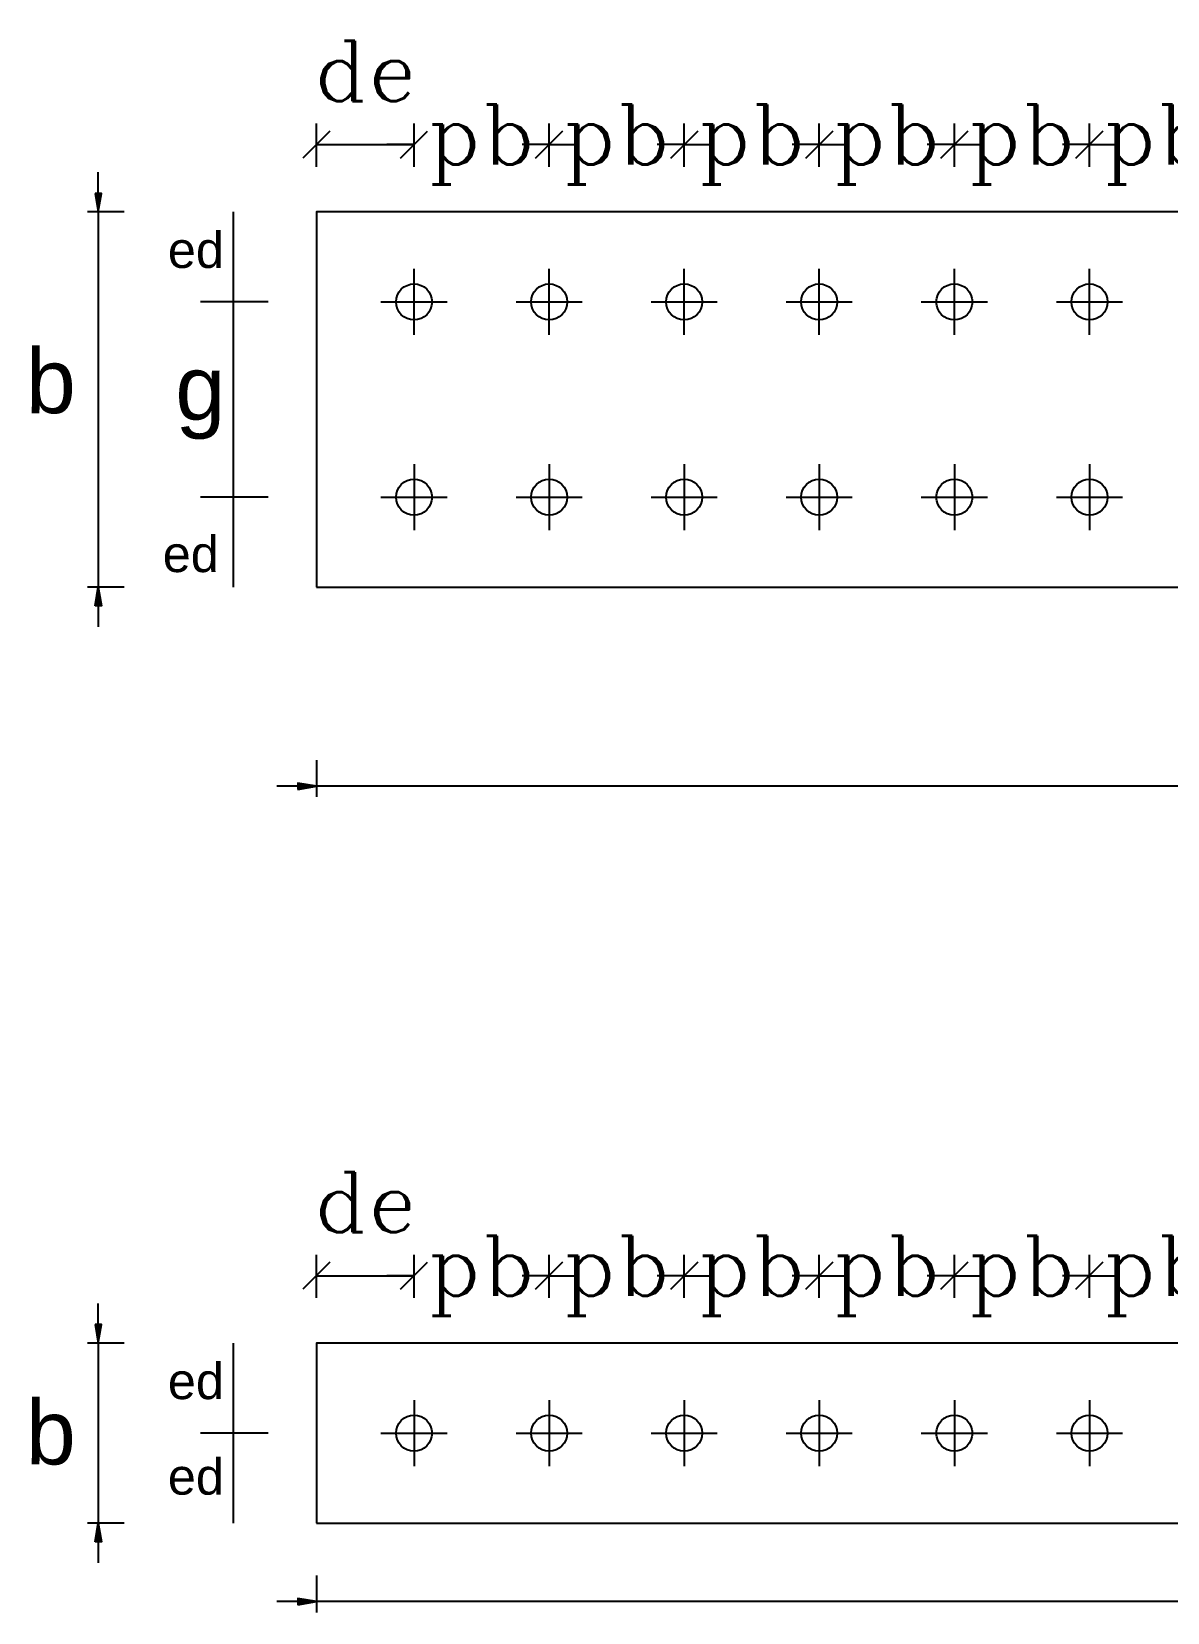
# Model space of a CAD drawing. Header units: millimetres. Extents: x 160 to 329, y 9 to 54.
# Drawn here: x 315.49 to 319.27, y 23.1 to 28.36 of the extents above; entities that cross this region are included whole.
import ezdxf

# ---------------------------------------------------------------- set-up
doc = ezdxf.new("R2010")
doc.units = ezdxf.units.MM
doc.header["$LTSCALE"] = 20
doc.linetypes.add('DASHDOT', pattern=[1, 0.5, -0.25, 0, -0.25])
doc.layers.get('Defpoints').update_dxf_attribs({"color": 255})
for name, color, linetype in [('2', 2, 'Continuous'), ('3', 3, 'Continuous'), ('4', 4, 'Continuous'), ('DIM', 7, 'Continuous')]:
    doc.layers.add(name, color=color, linetype=linetype)
doc.styles.add('PDF Arial', font='arial.ttf')
doc.styles.add('romand', font='romanc9.shx', dxfattribs={"bigfont": 'fars.shx'})
doc.dimstyles.new('Dim-1.10(mm)', dxfattribs={"dimtxt": 0.2, "dimasz": 0.09, "dimexe": 0.07, "dimexo": 0.15, "dimgap": 0.05, "dimtad": 0, "dimdec": 0, "dimlfac": 100, "dimzin": 9, "dimdsep": 46, "dimtxsty": 'romand', "dimblk": 'OBLIQUE', "dimcen": 0.05, "dimclrd": 256, "dimclre": 256, "dimclrt": 2, "dimadec": 1, "dimazin": 0, "dimtfac": 1, "dimtdec": 0, "dimtofl": 0, "dimtmove": 2, "dimatfit": 3, "dimfxl": 0.07, "dimtolj": 1, "dimtzin": 0, "dimarcsym": 0})

# ---------------------------------------------------------------- blocks, each defined once
blk = doc.blocks.new('_Oblique')
at = {"color": 0, "linetype": 'ByBlock', "lineweight": -2}
blk.add_line((-0.5, -0.5), (0.5, 0.5), dxfattribs=at)
blk = doc.blocks.new('*D126')
at = {"layer": 'Defpoints', "color": 0, "transparency": 16777216}
for p in [(319.0126, 27.9834), (318.5626, 27.7596, 0), (319.0126, 27.7596, 0)]:
    blk.add_point(p, dxfattribs=at)
at = {"layer": 'DIM', "lineweight": -2, "transparency": 16777216}
for p, q in [((318.5626, 27.9096), (318.5626, 28.0534)), ((319.0126, 27.9096), (319.0126, 28.0534)), ((318.5626, 27.9834), (318.4726, 27.9834)), ((319.0126, 27.9834), (319.1026, 27.9834))]:
    blk.add_line(p, q, dxfattribs=at)
at = {"layer": 'DIM', "lineweight": -2, "transparency": 16777216, "xscale": 0.09, "yscale": 0.09, "zscale": 0.09}
blk.add_blockref('_Oblique', (318.5626, 27.9834), dxfattribs=at)
at = {"layer": 'DIM', "lineweight": -2, "transparency": 16777216, "xscale": 0.09, "yscale": 0.09, "zscale": 0.09, "rotation": 180}
blk.add_blockref('_Oblique', (319.0126, 27.9834), dxfattribs=at)
at = {"layer": 'DIM', "color": 2, "transparency": 16777216, "insert": (318.7876, 27.9834), "char_height": 0.2, "attachment_point": 5, "style": 'romand'}
blk.add_mtext('\\A1;pb', dxfattribs=at)
blk = doc.blocks.new('*D127')
at = {"layer": 'Defpoints', "color": 0, "transparency": 16777216}
for p in [(319.4626, 27.9834), (319.0126, 27.7596, 0), (319.4626, 27.7596, 0)]:
    blk.add_point(p, dxfattribs=at)
at = {"layer": 'DIM', "lineweight": -2, "transparency": 16777216}
for p, q in [((319.0126, 27.9096), (319.0126, 28.0534)), ((319.4626, 27.9096), (319.4626, 28.0534)), ((319.0126, 27.9834), (318.9226, 27.9834)), ((319.4626, 27.9834), (319.5526, 27.9834))]:
    blk.add_line(p, q, dxfattribs=at)
at = {"layer": 'DIM', "lineweight": -2, "transparency": 16777216, "xscale": 0.09, "yscale": 0.09, "zscale": 0.09}
blk.add_blockref('_Oblique', (319.0126, 27.9834), dxfattribs=at)
at = {"layer": 'DIM', "lineweight": -2, "transparency": 16777216, "xscale": 0.09, "yscale": 0.09, "zscale": 0.09, "rotation": 180}
blk.add_blockref('_Oblique', (319.4626, 27.9834), dxfattribs=at)
at = {"layer": 'DIM', "color": 2, "transparency": 16777216, "insert": (319.2376, 27.9834), "char_height": 0.2, "attachment_point": 5, "style": 'romand'}
blk.add_mtext('\\A1;pb', dxfattribs=at)
blk = doc.blocks.new('*D130')
at = {"layer": 'Defpoints', "color": 0, "transparency": 16777216}
for p in [(318.5626, 27.9834), (318.1126, 27.7596, 0), (318.5626, 27.7596, 0)]:
    blk.add_point(p, dxfattribs=at)
at = {"layer": 'DIM', "lineweight": -2, "transparency": 16777216}
for p, q in [((318.1126, 27.9096), (318.1126, 28.0534)), ((318.5626, 27.9096), (318.5626, 28.0534)), ((318.1126, 27.9834), (318.0226, 27.9834)), ((318.5626, 27.9834), (318.6526, 27.9834))]:
    blk.add_line(p, q, dxfattribs=at)
at = {"layer": 'DIM', "lineweight": -2, "transparency": 16777216, "xscale": 0.09, "yscale": 0.09, "zscale": 0.09}
blk.add_blockref('_Oblique', (318.1126, 27.9834), dxfattribs=at)
at = {"layer": 'DIM', "lineweight": -2, "transparency": 16777216, "xscale": 0.09, "yscale": 0.09, "zscale": 0.09, "rotation": 180}
blk.add_blockref('_Oblique', (318.5626, 27.9834), dxfattribs=at)
at = {"layer": 'DIM', "color": 2, "transparency": 16777216, "insert": (318.3376, 27.9834), "char_height": 0.2, "attachment_point": 5, "style": 'romand'}
blk.add_mtext('\\A1;pb', dxfattribs=at)
blk = doc.blocks.new('*D131')
at = {"layer": 'Defpoints', "color": 0, "transparency": 16777216}
for p in [(318.1126, 27.9834), (317.6626, 27.7596, 0), (318.1126, 27.7596, 0)]:
    blk.add_point(p, dxfattribs=at)
at = {"layer": 'DIM', "lineweight": -2, "transparency": 16777216}
for p, q in [((317.6626, 27.9096), (317.6626, 28.0534)), ((318.1126, 27.9096), (318.1126, 28.0534)), ((317.6626, 27.9834), (317.5726, 27.9834)), ((318.1126, 27.9834), (318.2026, 27.9834))]:
    blk.add_line(p, q, dxfattribs=at)
at = {"layer": 'DIM', "lineweight": -2, "transparency": 16777216, "xscale": 0.09, "yscale": 0.09, "zscale": 0.09}
blk.add_blockref('_Oblique', (317.6626, 27.9834), dxfattribs=at)
at = {"layer": 'DIM', "lineweight": -2, "transparency": 16777216, "xscale": 0.09, "yscale": 0.09, "zscale": 0.09, "rotation": 180}
blk.add_blockref('_Oblique', (318.1126, 27.9834), dxfattribs=at)
at = {"layer": 'DIM', "color": 2, "transparency": 16777216, "insert": (317.8876, 27.9834), "char_height": 0.2, "attachment_point": 5, "style": 'romand'}
blk.add_mtext('\\A1;pb', dxfattribs=at)
blk = doc.blocks.new('*D132')
at = {"layer": 'Defpoints', "color": 0, "transparency": 16777216}
for p in [(317.2126, 27.9834), (316.7626, 27.7596, 0), (317.2126, 27.7596, 0)]:
    blk.add_point(p, dxfattribs=at)
at = {"layer": 'DIM', "lineweight": -2, "transparency": 16777216}
for p, q in [((316.7626, 27.9096), (316.7626, 28.0534)), ((317.2126, 27.9096), (317.2126, 28.0534)), ((316.7626, 27.9834), (316.6726, 27.9834)), ((317.2126, 27.9834), (317.3026, 27.9834))]:
    blk.add_line(p, q, dxfattribs=at)
at = {"layer": 'DIM', "lineweight": -2, "transparency": 16777216, "xscale": 0.09, "yscale": 0.09, "zscale": 0.09}
blk.add_blockref('_Oblique', (316.7626, 27.9834), dxfattribs=at)
at = {"layer": 'DIM', "lineweight": -2, "transparency": 16777216, "xscale": 0.09, "yscale": 0.09, "zscale": 0.09, "rotation": 180}
blk.add_blockref('_Oblique', (317.2126, 27.9834), dxfattribs=at)
at = {"layer": 'DIM', "color": 2, "transparency": 16777216, "insert": (316.9876, 27.9834), "char_height": 0.2, "attachment_point": 5, "style": 'romand'}
blk.add_mtext('\\A1;pb', dxfattribs=at)
blk = doc.blocks.new('*D133')
at = {"layer": 'Defpoints', "color": 0, "transparency": 16777216}
for p in [(316.7626, 27.9834), (316.4376, 27.7596), (316.7626, 27.7596, 0)]:
    blk.add_point(p, dxfattribs=at)
at = {"layer": 'DIM', "lineweight": -2, "transparency": 16777216}
for p, q in [((316.4376, 27.9096), (316.4376, 28.0534)), ((316.7626, 27.9096), (316.7626, 28.0534)), ((316.4376, 27.9834), (316.7626, 27.9834))]:
    blk.add_line(p, q, dxfattribs=at)
at = {"layer": 'DIM', "lineweight": -2, "transparency": 16777216, "xscale": 0.09, "yscale": 0.09, "zscale": 0.09, "rotation": 180}
blk.add_blockref('_Oblique', (316.4376, 27.9834), dxfattribs=at)
at = {"layer": 'DIM', "lineweight": -2, "transparency": 16777216, "xscale": 0.09, "yscale": 0.09, "zscale": 0.09}
blk.add_blockref('_Oblique', (316.7626, 27.9834), dxfattribs=at)
at = {"layer": 'DIM', "color": 2, "transparency": 16777216, "insert": (316.6001, 28.2284), "char_height": 0.2, "attachment_point": 5, "style": 'romand'}
blk.add_mtext('\\A1;de', dxfattribs=at)
blk = doc.blocks.new('*D134')
at = {"layer": 'Defpoints', "color": 0, "transparency": 16777216}
for p in [(317.6626, 27.9834), (317.2126, 27.7596, 0), (317.6626, 27.7596, 0)]:
    blk.add_point(p, dxfattribs=at)
at = {"layer": 'DIM', "lineweight": -2, "transparency": 16777216}
for p, q in [((317.2126, 27.9096), (317.2126, 28.0534)), ((317.6626, 27.9096), (317.6626, 28.0534)), ((317.2126, 27.9834), (317.1226, 27.9834)), ((317.6626, 27.9834), (317.7526, 27.9834))]:
    blk.add_line(p, q, dxfattribs=at)
at = {"layer": 'DIM', "lineweight": -2, "transparency": 16777216, "xscale": 0.09, "yscale": 0.09, "zscale": 0.09}
blk.add_blockref('_Oblique', (317.2126, 27.9834), dxfattribs=at)
at = {"layer": 'DIM', "lineweight": -2, "transparency": 16777216, "xscale": 0.09, "yscale": 0.09, "zscale": 0.09, "rotation": 180}
blk.add_blockref('_Oblique', (317.6626, 27.9834), dxfattribs=at)
at = {"layer": 'DIM', "color": 2, "transparency": 16777216, "insert": (317.4376, 27.9834), "char_height": 0.2, "attachment_point": 5, "style": 'romand'}
blk.add_mtext('\\A1;pb', dxfattribs=at)
blk = doc.blocks.new('*D143')
at = {"layer": 'Defpoints', "color": 0, "transparency": 16777216}
for p in [(319.0126, 24.2173), (318.5626, 23.9935, 0), (319.0126, 23.9935, 0)]:
    blk.add_point(p, dxfattribs=at)
at = {"layer": 'DIM', "lineweight": -2, "transparency": 16777216}
for p, q in [((318.5626, 24.1435), (318.5626, 24.2873)), ((319.0126, 24.1435), (319.0126, 24.2873)), ((318.5626, 24.2173), (318.4726, 24.2173)), ((319.0126, 24.2173), (319.1026, 24.2173))]:
    blk.add_line(p, q, dxfattribs=at)
at = {"layer": 'DIM', "lineweight": -2, "transparency": 16777216, "xscale": 0.09, "yscale": 0.09, "zscale": 0.09}
blk.add_blockref('_Oblique', (318.5626, 24.2173), dxfattribs=at)
at = {"layer": 'DIM', "lineweight": -2, "transparency": 16777216, "xscale": 0.09, "yscale": 0.09, "zscale": 0.09, "rotation": 180}
blk.add_blockref('_Oblique', (319.0126, 24.2173), dxfattribs=at)
at = {"layer": 'DIM', "color": 2, "transparency": 16777216, "insert": (318.7876, 24.2173), "char_height": 0.2, "attachment_point": 5, "style": 'romand'}
blk.add_mtext('\\A1;pb', dxfattribs=at)
blk = doc.blocks.new('*D144')
at = {"layer": 'Defpoints', "color": 0, "transparency": 16777216}
for p in [(319.4626, 24.2173), (319.0126, 23.9935, 0), (319.4626, 23.9935, 0)]:
    blk.add_point(p, dxfattribs=at)
at = {"layer": 'DIM', "lineweight": -2, "transparency": 16777216}
for p, q in [((319.0126, 24.1435), (319.0126, 24.2873)), ((319.4626, 24.1435), (319.4626, 24.2873)), ((319.0126, 24.2173), (318.9226, 24.2173)), ((319.4626, 24.2173), (319.5526, 24.2173))]:
    blk.add_line(p, q, dxfattribs=at)
at = {"layer": 'DIM', "lineweight": -2, "transparency": 16777216, "xscale": 0.09, "yscale": 0.09, "zscale": 0.09}
blk.add_blockref('_Oblique', (319.0126, 24.2173), dxfattribs=at)
at = {"layer": 'DIM', "lineweight": -2, "transparency": 16777216, "xscale": 0.09, "yscale": 0.09, "zscale": 0.09, "rotation": 180}
blk.add_blockref('_Oblique', (319.4626, 24.2173), dxfattribs=at)
at = {"layer": 'DIM', "color": 2, "transparency": 16777216, "insert": (319.2376, 24.2173), "char_height": 0.2, "attachment_point": 5, "style": 'romand'}
blk.add_mtext('\\A1;pb', dxfattribs=at)
blk = doc.blocks.new('*D147')
at = {"layer": 'Defpoints', "color": 0, "transparency": 16777216}
for p in [(318.5626, 24.2173), (318.1126, 23.9935, 0), (318.5626, 23.9935, 0)]:
    blk.add_point(p, dxfattribs=at)
at = {"layer": 'DIM', "lineweight": -2, "transparency": 16777216}
for p, q in [((318.1126, 24.1435), (318.1126, 24.2873)), ((318.5626, 24.1435), (318.5626, 24.2873)), ((318.1126, 24.2173), (318.0226, 24.2173)), ((318.5626, 24.2173), (318.6526, 24.2173))]:
    blk.add_line(p, q, dxfattribs=at)
at = {"layer": 'DIM', "lineweight": -2, "transparency": 16777216, "xscale": 0.09, "yscale": 0.09, "zscale": 0.09}
blk.add_blockref('_Oblique', (318.1126, 24.2173), dxfattribs=at)
at = {"layer": 'DIM', "lineweight": -2, "transparency": 16777216, "xscale": 0.09, "yscale": 0.09, "zscale": 0.09, "rotation": 180}
blk.add_blockref('_Oblique', (318.5626, 24.2173), dxfattribs=at)
at = {"layer": 'DIM', "color": 2, "transparency": 16777216, "insert": (318.3376, 24.2173), "char_height": 0.2, "attachment_point": 5, "style": 'romand'}
blk.add_mtext('\\A1;pb', dxfattribs=at)
blk = doc.blocks.new('*D148')
at = {"layer": 'Defpoints', "color": 0, "transparency": 16777216}
for p in [(318.1126, 24.2173), (317.6626, 23.9935, 0), (318.1126, 23.9935, 0)]:
    blk.add_point(p, dxfattribs=at)
at = {"layer": 'DIM', "lineweight": -2, "transparency": 16777216}
for p, q in [((317.6626, 24.1435), (317.6626, 24.2873)), ((318.1126, 24.1435), (318.1126, 24.2873)), ((317.6626, 24.2173), (317.5726, 24.2173)), ((318.1126, 24.2173), (318.2026, 24.2173))]:
    blk.add_line(p, q, dxfattribs=at)
at = {"layer": 'DIM', "lineweight": -2, "transparency": 16777216, "xscale": 0.09, "yscale": 0.09, "zscale": 0.09}
blk.add_blockref('_Oblique', (317.6626, 24.2173), dxfattribs=at)
at = {"layer": 'DIM', "lineweight": -2, "transparency": 16777216, "xscale": 0.09, "yscale": 0.09, "zscale": 0.09, "rotation": 180}
blk.add_blockref('_Oblique', (318.1126, 24.2173), dxfattribs=at)
at = {"layer": 'DIM', "color": 2, "transparency": 16777216, "insert": (317.8876, 24.2173), "char_height": 0.2, "attachment_point": 5, "style": 'romand'}
blk.add_mtext('\\A1;pb', dxfattribs=at)
blk = doc.blocks.new('*D149')
at = {"layer": 'Defpoints', "color": 0, "transparency": 16777216}
for p in [(317.2126, 24.2173), (316.7626, 23.9935, 0), (317.2126, 23.9935, 0)]:
    blk.add_point(p, dxfattribs=at)
at = {"layer": 'DIM', "lineweight": -2, "transparency": 16777216}
for p, q in [((316.7626, 24.1435), (316.7626, 24.2873)), ((317.2126, 24.1435), (317.2126, 24.2873)), ((316.7626, 24.2173), (316.6726, 24.2173)), ((317.2126, 24.2173), (317.3026, 24.2173))]:
    blk.add_line(p, q, dxfattribs=at)
at = {"layer": 'DIM', "lineweight": -2, "transparency": 16777216, "xscale": 0.09, "yscale": 0.09, "zscale": 0.09}
blk.add_blockref('_Oblique', (316.7626, 24.2173), dxfattribs=at)
at = {"layer": 'DIM', "lineweight": -2, "transparency": 16777216, "xscale": 0.09, "yscale": 0.09, "zscale": 0.09, "rotation": 180}
blk.add_blockref('_Oblique', (317.2126, 24.2173), dxfattribs=at)
at = {"layer": 'DIM', "color": 2, "transparency": 16777216, "insert": (316.9876, 24.2173), "char_height": 0.2, "attachment_point": 5, "style": 'romand'}
blk.add_mtext('\\A1;pb', dxfattribs=at)
blk = doc.blocks.new('*D150')
at = {"layer": 'Defpoints', "color": 0, "transparency": 16777216}
for p in [(316.7626, 24.2173), (316.4376, 23.9935), (316.7626, 23.9935, 0)]:
    blk.add_point(p, dxfattribs=at)
at = {"layer": 'DIM', "lineweight": -2, "transparency": 16777216}
for p, q in [((316.4376, 24.1435), (316.4376, 24.2873)), ((316.7626, 24.1435), (316.7626, 24.2873)), ((316.4376, 24.2173), (316.7626, 24.2173))]:
    blk.add_line(p, q, dxfattribs=at)
at = {"layer": 'DIM', "lineweight": -2, "transparency": 16777216, "xscale": 0.09, "yscale": 0.09, "zscale": 0.09, "rotation": 180}
blk.add_blockref('_Oblique', (316.4376, 24.2173), dxfattribs=at)
at = {"layer": 'DIM', "lineweight": -2, "transparency": 16777216, "xscale": 0.09, "yscale": 0.09, "zscale": 0.09}
blk.add_blockref('_Oblique', (316.7626, 24.2173), dxfattribs=at)
at = {"layer": 'DIM', "color": 2, "transparency": 16777216, "insert": (316.6001, 24.4623), "char_height": 0.2, "attachment_point": 5, "style": 'romand'}
blk.add_mtext('\\A1;de', dxfattribs=at)
blk = doc.blocks.new('*D151')
at = {"layer": 'Defpoints', "color": 0, "transparency": 16777216}
for p in [(317.6626, 24.2173), (317.2126, 23.9935, 0), (317.6626, 23.9935, 0)]:
    blk.add_point(p, dxfattribs=at)
at = {"layer": 'DIM', "lineweight": -2, "transparency": 16777216}
for p, q in [((317.2126, 24.1435), (317.2126, 24.2873)), ((317.6626, 24.1435), (317.6626, 24.2873)), ((317.2126, 24.2173), (317.1226, 24.2173)), ((317.6626, 24.2173), (317.7526, 24.2173))]:
    blk.add_line(p, q, dxfattribs=at)
at = {"layer": 'DIM', "lineweight": -2, "transparency": 16777216, "xscale": 0.09, "yscale": 0.09, "zscale": 0.09}
blk.add_blockref('_Oblique', (317.2126, 24.2173), dxfattribs=at)
at = {"layer": 'DIM', "lineweight": -2, "transparency": 16777216, "xscale": 0.09, "yscale": 0.09, "zscale": 0.09, "rotation": 180}
blk.add_blockref('_Oblique', (317.6626, 24.2173), dxfattribs=at)
at = {"layer": 'DIM', "color": 2, "transparency": 16777216, "insert": (317.4376, 24.2173), "char_height": 0.2, "attachment_point": 5, "style": 'romand'}
blk.add_mtext('\\A1;pb', dxfattribs=at)

msp = doc.modelspace()

# ---------------------------------------------------------------- linework, layer by layer
for p, q in [((315.7105, 27.7596, 0), (315.7105, 26.5096, 0)), ((323.2376, 25.8474, 0), (316.4376, 25.8474, 0)), ((315.7105, 23.9935, 0), (315.7105, 23.3935, 0)), ((323.2376, 23.1327, 0), (316.4376, 23.1327, 0))]:
    msp.add_line(p, q)
at = {"elevation": 0}
for points in [[(315.7105, 27.8211), (315.7105, 27.8916)], [(315.7975, 27.7596), (315.6745, 27.7596)], [(316.1609, 26.5096), (316.1609, 27.7596)], [(316.2767, 27.4596), (316.0517, 27.4596)], [(316.2767, 26.8096), (316.0517, 26.8096)], [(315.7975, 26.5096), (315.6745, 26.5096)], [(315.7105, 26.4481), (315.7105, 26.3776)], [(316.4376, 25.9344), (316.4376, 25.8114)], [(316.3761, 25.8474), (316.3056, 25.8474)], [(315.7105, 24.055), (315.7105, 24.1255)], [(315.7975, 23.9935), (315.6745, 23.9935)], [(316.1609, 23.3935), (316.1609, 23.9935)], [(316.2767, 23.6935), (316.0517, 23.6935)], [(315.7975, 23.3935), (315.6745, 23.3935)], [(315.7105, 23.332), (315.7105, 23.2615)], [(316.4376, 23.2197), (316.4376, 23.0967)], [(316.3761, 23.1327), (316.3056, 23.1327)]]:
    msp.add_lwpolyline(points, dxfattribs=at)
for points in [[(315.7, 27.8211), (315.7105, 27.7596), (315.721, 27.8211)], [(315.7, 26.4481), (315.7105, 26.5096), (315.721, 26.4481)], [(316.3761, 25.8369), (316.4376, 25.8474), (316.3761, 25.8579)], [(315.7, 24.055), (315.7105, 23.9935), (315.721, 24.055)], [(315.7, 23.332), (315.7105, 23.3935), (315.721, 23.332)], [(316.3761, 23.1222), (316.4376, 23.1327), (316.3761, 23.1432)]]:
    msp.add_lwpolyline(points, close=True, dxfattribs=at)
at = {"transparency": 33554559}
for points in [[(315.7, 27.8211, 0), (315.7105, 27.7596, 0), (315.721, 27.8211, 0)], [(315.7, 26.4481, 0), (315.7105, 26.5096, 0), (315.721, 26.4481, 0)], [(316.3761, 25.8369, 0), (316.4376, 25.8474, 0), (316.3761, 25.8579, 0)], [(315.7, 24.055, 0), (315.7105, 23.9935, 0), (315.721, 24.055, 0)], [(315.7, 23.332, 0), (315.7105, 23.3935, 0), (315.721, 23.332, 0)], [(316.3761, 23.1222, 0), (316.4376, 23.1327, 0), (316.3761, 23.1432, 0)]]:
    msp.add_solid(points, dxfattribs=at)
at = {"layer": '2', "linetype": 'DASHDOT', "ltscale": 0.2}
for p, q in [((316.7626, 27.3496, 0), (316.7626, 27.5696, 0)), ((317.2126, 27.3496, 0), (317.2126, 27.5696, 0)), ((317.6626, 27.3496, 0), (317.6626, 27.5696, 0)), ((318.1126, 27.3496, 0), (318.1126, 27.5696, 0)), ((318.5626, 27.3496, 0), (318.5626, 27.5696, 0)), ((319.0126, 27.3496, 0), (319.0126, 27.5696, 0)), ((316.6526, 27.4596, 0), (316.8726, 27.4596, 0)), ((317.1026, 27.4596, 0), (317.3226, 27.4596, 0)), ((317.5526, 27.4596, 0), (317.7726, 27.4596, 0)), ((318.0026, 27.4596, 0), (318.2226, 27.4596, 0)), ((318.4526, 27.4596, 0), (318.6726, 27.4596, 0)), ((318.9026, 27.4596, 0), (319.1226, 27.4596, 0)), ((316.7626, 26.9196, 0), (316.7626, 26.6996, 0)), ((317.2126, 26.9196, 0), (317.2126, 26.6996, 0)), ((317.6626, 26.9196, 0), (317.6626, 26.6996, 0)), ((318.1126, 26.9196, 0), (318.1126, 26.6996, 0)), ((318.5626, 26.9196, 0), (318.5626, 26.6996, 0)), ((319.0126, 26.9196, 0), (319.0126, 26.6996, 0)), ((316.6526, 26.8096, 0), (316.8726, 26.8096, 0)), ((317.1026, 26.8096, 0), (317.3226, 26.8096, 0)), ((317.5526, 26.8096, 0), (317.7726, 26.8096, 0)), ((318.0026, 26.8096, 0), (318.2226, 26.8096, 0)), ((318.4526, 26.8096, 0), (318.6726, 26.8096, 0)), ((318.9026, 26.8096, 0), (319.1226, 26.8096, 0)), ((316.7626, 23.8035, 0), (316.7626, 23.5835, 0)), ((317.2126, 23.8035, 0), (317.2126, 23.5835, 0)), ((317.6626, 23.8035, 0), (317.6626, 23.5835, 0)), ((318.1126, 23.8035, 0), (318.1126, 23.5835, 0)), ((318.5626, 23.8035, 0), (318.5626, 23.5835, 0)), ((319.0126, 23.8035, 0), (319.0126, 23.5835, 0)), ((316.6526, 23.6935, 0), (316.8726, 23.6935, 0)), ((317.1026, 23.6935, 0), (317.3226, 23.6935, 0)), ((317.5526, 23.6935, 0), (317.7726, 23.6935, 0)), ((318.0026, 23.6935, 0), (318.2226, 23.6935, 0)), ((318.4526, 23.6935, 0), (318.6726, 23.6935, 0)), ((318.9026, 23.6935, 0), (319.1226, 23.6935, 0))]:
    msp.add_line(p, q, dxfattribs=at)
at = {"layer": '3'}
for centre in [(316.7626, 27.4596, 0), (317.2126, 27.4596, 0), (317.6626, 27.4596, 0), (318.1126, 27.4596, 0), (318.5626, 27.4596, 0), (319.0126, 27.4596, 0), (316.7626, 26.8096, 0), (317.2126, 26.8096, 0), (317.6626, 26.8096, 0), (318.1126, 26.8096, 0), (318.5626, 26.8096, 0), (319.0126, 26.8096, 0), (316.7626, 23.6935, 0), (317.2126, 23.6935, 0), (317.6626, 23.6935, 0), (318.1126, 23.6935, 0), (318.5626, 23.6935, 0), (319.0126, 23.6935, 0)]:
    msp.add_circle(centre, 0.06, dxfattribs=at)
at = {"layer": '4', "elevation": 0}
for points in [[(316.4376, 26.5096), (323.2376, 26.5096), (323.2376, 27.7596), (316.4376, 27.7596)], [(316.4376, 23.3935), (323.2376, 23.3935), (323.2376, 23.9935), (316.4376, 23.9935)]]:
    msp.add_lwpolyline(points, close=True, dxfattribs=at)

# ---------------------------------------------------------------- texts
at = {"style": 'PDF Arial'}
for s, insert, char_height, attachment_point in [('ed', (315.9425, 27.5711, 0), 0.12026, 7), ('b', (315.4693, 27.0862, 0), 0.2147, 7), ('g', (315.9674, 27.0017, 0), 0.2147, 7), ('ed', (315.9255, 26.6805, 0), 0.12026, 1), ('ed', (315.9425, 23.805, 0), 0.12026, 7), ('b', (315.4693, 23.5862, 0), 0.2147, 7), ('ed', (315.9425, 23.487, 0), 0.12026, 7)]:
    msp.add_mtext(s, dxfattribs=dict(at, insert=insert, char_height=char_height, attachment_point=attachment_point))

# ---------------------------------------------------------------- dimensions: what is measured, and where the dimension line sits
at = {"layer": 'DIM'}
for base, p1, p2, text, picture, middle in [((316.7626, 27.9834, 0), (316.4376, 27.7596, 0), (316.7626, 27.7596, 0), 'de', '*D133', (316.6001, 28.2284, 0)), ((317.2126, 27.9834, 0), (316.7626, 27.7596), (317.2126, 27.7596), 'pb', '*D132', (316.9876, 27.9834, 0)), ((317.6626, 27.9834, 0), (317.2126, 27.7596), (317.6626, 27.7596), 'pb', '*D134', (317.4376, 27.9834, 0)), ((318.1126, 27.9834, 0), (317.6626, 27.7596), (318.1126, 27.7596), 'pb', '*D131', (317.8876, 27.9834, 0)), ((318.5626, 27.9834, 0), (318.1126, 27.7596), (318.5626, 27.7596), 'pb', '*D130', (318.3376, 27.9834, 0)), ((319.0126, 27.9834, 0), (318.5626, 27.7596), (319.0126, 27.7596), 'pb', '*D126', (318.7876, 27.9834, 0)), ((319.4626, 27.9834, 0), (319.0126, 27.7596, 0), (319.4626, 27.7596, 0), 'pb', '*D127', (319.2376, 27.9834, 0)), ((316.7626, 24.2173, 0), (316.4376, 23.9935, 0), (316.7626, 23.9935, 0), 'de', '*D150', (316.6001, 24.4623, 0)), ((317.2126, 24.2173, 0), (316.7626, 23.9935), (317.2126, 23.9935), 'pb', '*D149', (316.9876, 24.2173, 0)), ((317.6626, 24.2173, 0), (317.2126, 23.9935), (317.6626, 23.9935), 'pb', '*D151', (317.4376, 24.2173, 0)), ((318.1126, 24.2173, 0), (317.6626, 23.9935), (318.1126, 23.9935), 'pb', '*D148', (317.8876, 24.2173, 0)), ((318.5626, 24.2173, 0), (318.1126, 23.9935), (318.5626, 23.9935), 'pb', '*D147', (318.3376, 24.2173, 0)), ((319.0126, 24.2173, 0), (318.5626, 23.9935), (319.0126, 23.9935), 'pb', '*D143', (318.7876, 24.2173, 0)), ((319.4626, 24.2173, 0), (319.0126, 23.9935, 0), (319.4626, 23.9935, 0), 'pb', '*D144', (319.2376, 24.2173, 0))]:
    dim = msp.add_linear_dim(base=base, p1=p1, p2=p2, text=text, dimstyle='Dim-1.10(mm)', dxfattribs=at)
    dim.commit()
    dim.dimension.update_dxf_attribs({"geometry": picture, "text_midpoint": middle})

doc.saveas('drawing.dxf')
